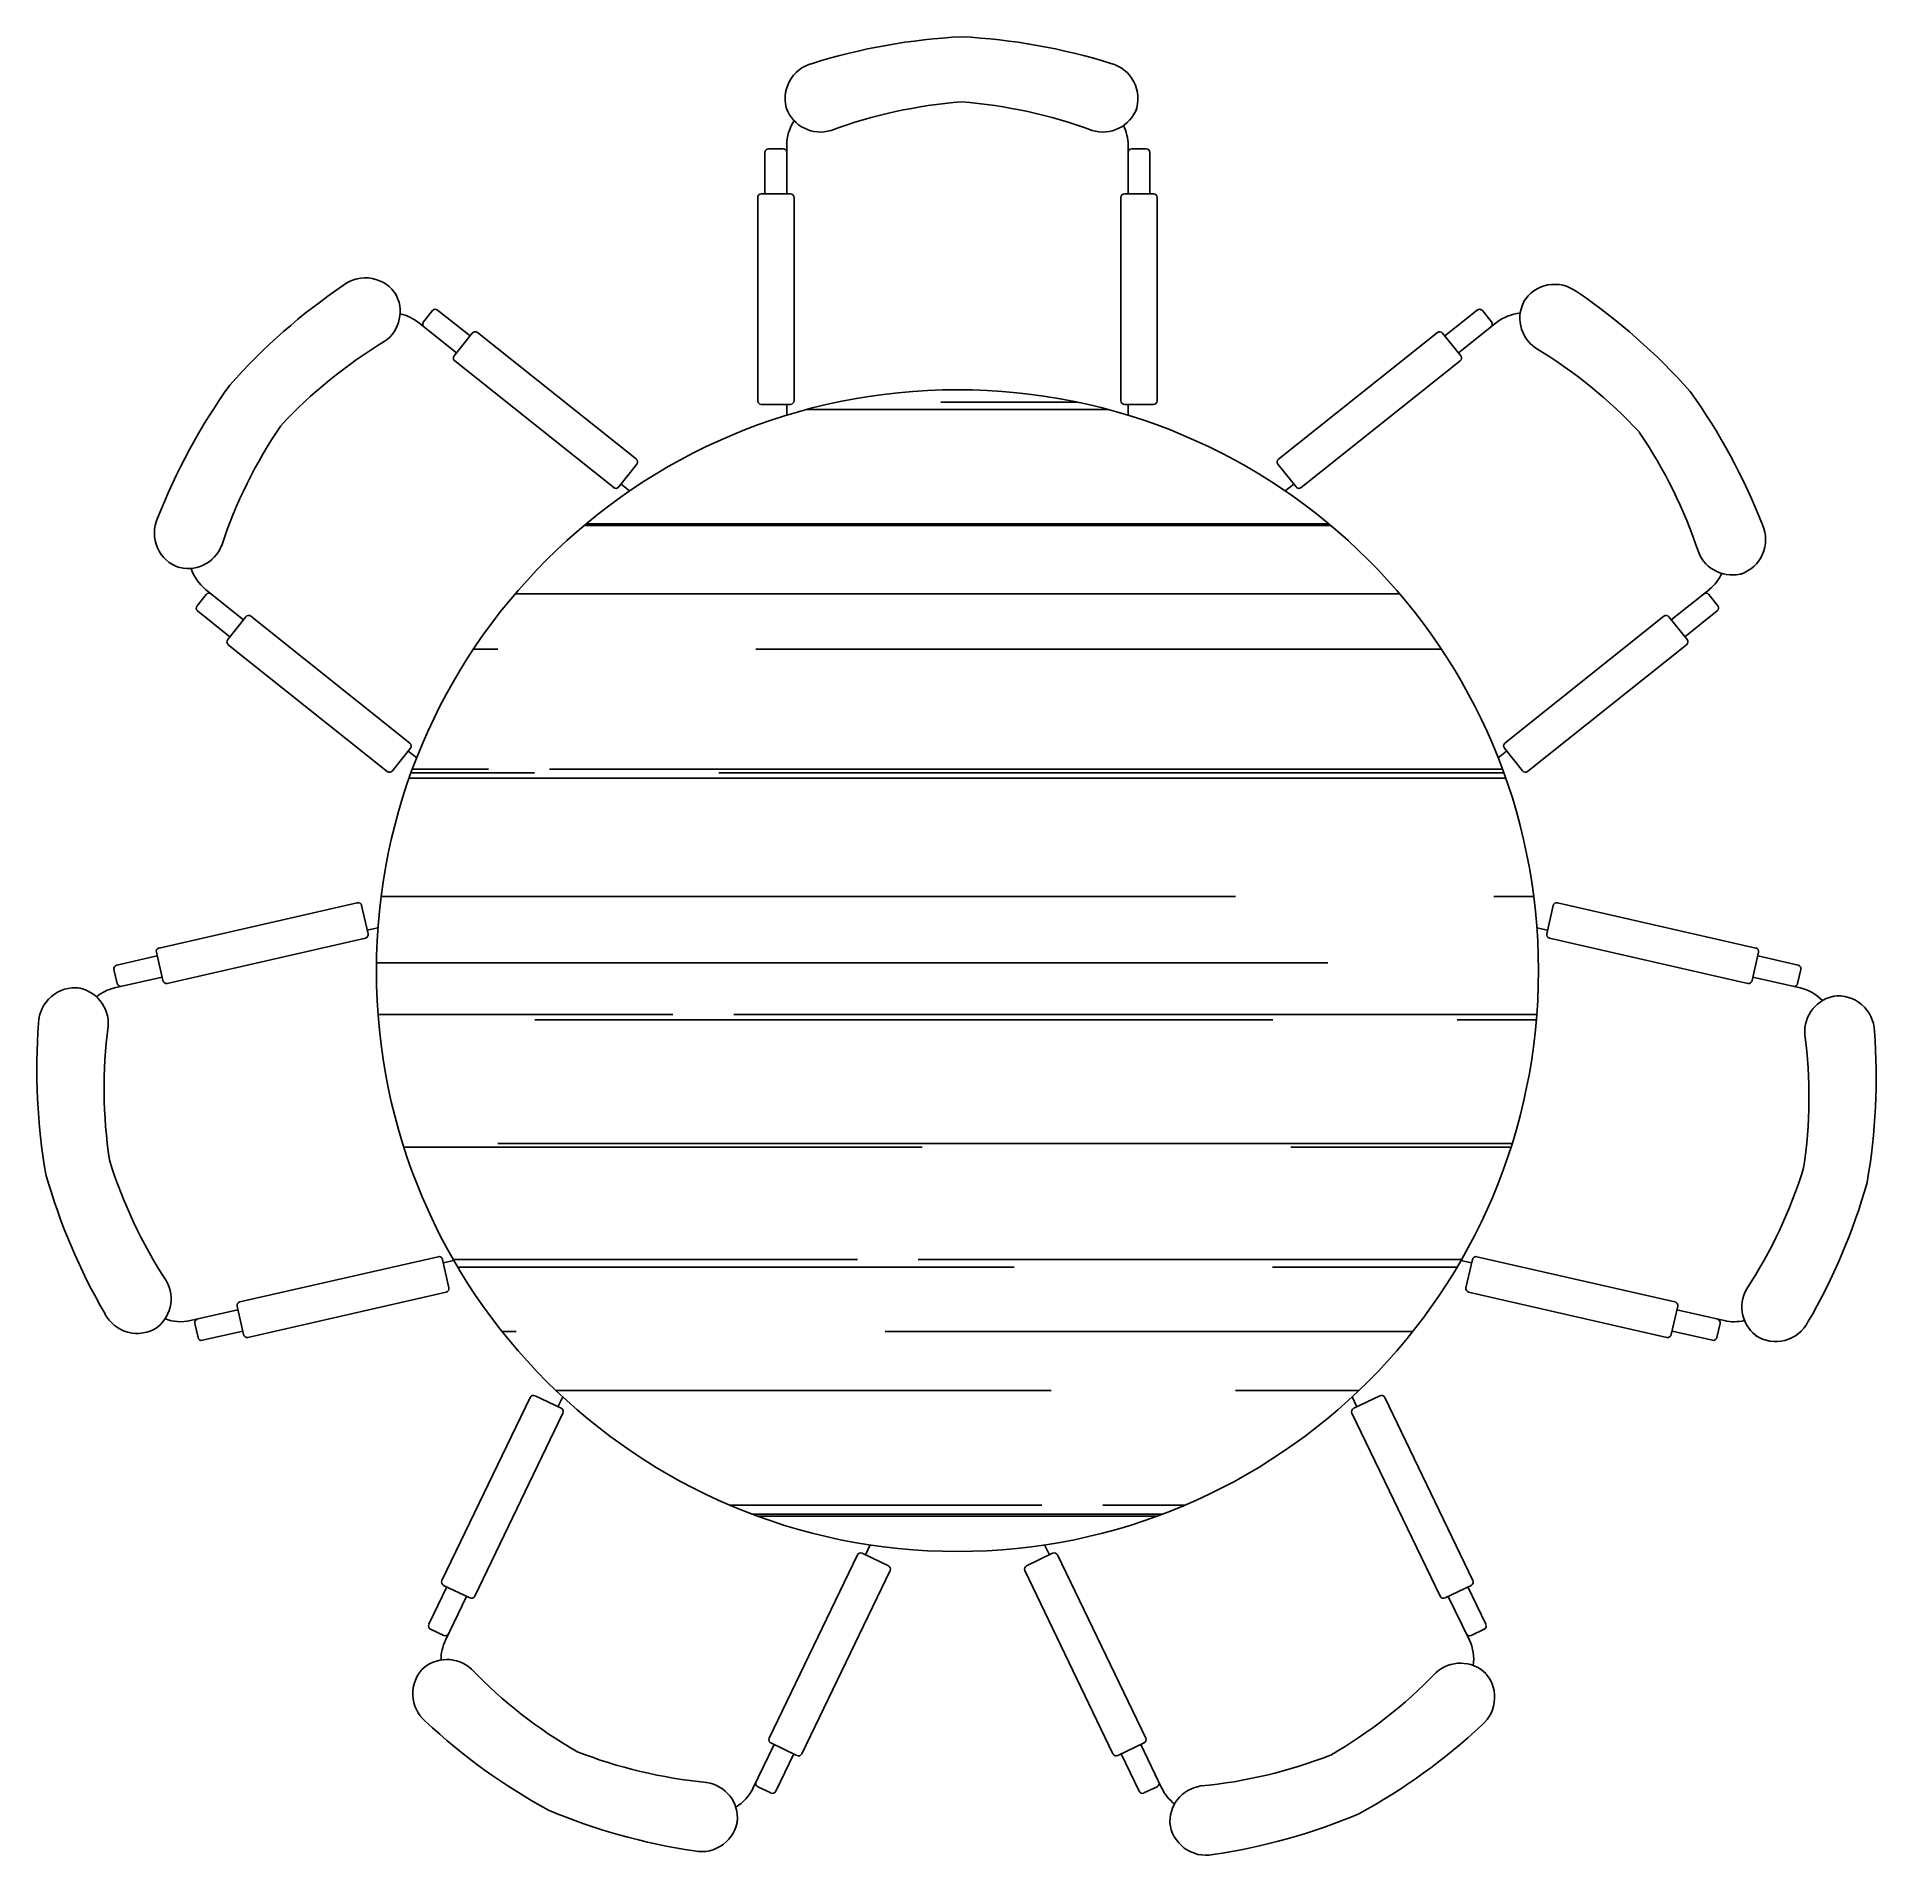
# Model space of a CAD drawing. Header units: millimetres. Extents: x -834.17 to -831.64, y 2611.67 to 2614.17.
import ezdxf

# ---------------------------------------------------------------- set-up
doc = ezdxf.new("R2010")
doc.units = ezdxf.units.MM
doc.header["$LTSCALE"] = 10
doc.layers.add('Móveis_mesas', color=2, linetype='Continuous')

msp = doc.modelspace()

# ---------------------------------------------------------------- hatches: boundary and pattern name
at = {"layer": 'Móveis_mesas'}
h = msp.add_hatch(dxfattribs=at)
h.set_pattern_fill('AR-RROOF', color=1, scale=0.01, style=0)
h.set_pattern_definition([(0, (-70.74727, 0), (0.5588, 0.254), [3.81, -0.508, 1.27, -0.254]), (0, (-70.40945, 0.127), (-0.254, 0.33782), [0.762, -0.08382, 1.524, -0.1905]), (0, (-70.62027, 0.2159), (1.3208, 0.17018), [2.032, -0.3556, 1.016, -0.254])])
h.paths.add_polyline_path([(-833.7012, 2612.8877, 1), (-832.1012, 2612.8877, 1)])

# ---------------------------------------------------------------- linework, layer by layer
for p, q in [((-832.6557, 2614.0713), (-832.6543, 2614.0752)), ((-833.1662, 2614.0145), (-833.1662, 2613.9574)), ((-833.1412, 2614.0195), (-833.1612, 2614.0195)), ((-833.1362, 2614.0244), (-833.1362, 2613.9574)), ((-832.6662, 2614.0244), (-832.6662, 2613.9574)), ((-832.6612, 2614.0195), (-832.6412, 2614.0195)), ((-832.6362, 2614.0145), (-832.6362, 2613.9574)), ((-833.1762, 2613.9524), (-833.1762, 2613.6725)), ((-833.1312, 2613.9574), (-833.1712, 2613.9574)), ((-833.1262, 2613.9524), (-833.1262, 2613.6725)), ((-832.6762, 2613.9524), (-832.6762, 2613.6725)), ((-832.6712, 2613.9574), (-832.6312, 2613.9574)), ((-832.6262, 2613.9524), (-832.6262, 2613.6725)), ((-833.6736, 2613.8176), (-833.6757, 2613.8211)), ((-833.617, 2613.7974), (-833.5723, 2613.7618)), ((-832.1854, 2613.7974), (-832.2301, 2613.7618)), ((-833.6434, 2613.7801), (-833.591, 2613.7384)), ((-833.6365, 2613.781), (-833.624, 2613.7966)), ((-832.159, 2613.7801), (-832.2114, 2613.7384)), ((-832.166, 2613.781), (-832.1784, 2613.7966)), ((-833.5941, 2613.7345), (-833.5692, 2613.7657)), ((-833.5622, 2613.7665), (-833.3433, 2613.592)), ((-832.2402, 2613.7665), (-832.4591, 2613.592)), ((-832.2083, 2613.7345), (-832.2332, 2613.7657)), ((-833.5934, 2613.7274), (-833.3745, 2613.5529)), ((-832.209, 2613.7274), (-832.4279, 2613.5529)), ((-833.1312, 2613.6675), (-833.1712, 2613.6675)), ((-833.1362, 2613.6675), (-833.1362, 2613.6524)), ((-832.6712, 2613.6675), (-832.6312, 2613.6675)), ((-832.6662, 2613.6675), (-832.6662, 2613.6524)), ((-833.3675, 2613.5537), (-833.3425, 2613.585)), ((-832.4349, 2613.5537), (-832.4599, 2613.585)), ((-833.3644, 2613.5576), (-833.3526, 2613.5482)), ((-832.438, 2613.5576), (-832.4499, 2613.5482)), ((-831.8227, 2613.4337), (-831.8188, 2613.435)), ((-833.9357, 2613.4057), (-833.9482, 2613.3901)), ((-833.9365, 2613.4127), (-833.8841, 2613.3709)), ((-831.8659, 2613.4127), (-831.9183, 2613.3709)), ((-831.8667, 2613.4057), (-831.8542, 2613.3901)), ((-833.9474, 2613.383), (-833.9028, 2613.3474)), ((-833.881, 2613.3748), (-833.9059, 2613.3435)), ((-833.8739, 2613.3756), (-833.6551, 2613.2011)), ((-831.9285, 2613.3756), (-832.1473, 2613.2011)), ((-831.9215, 2613.3748), (-831.8965, 2613.3435)), ((-831.855, 2613.383), (-831.8996, 2613.3474)), ((-833.9051, 2613.3365), (-833.6863, 2613.162)), ((-831.8973, 2613.3365), (-832.1162, 2613.162)), ((-833.6543, 2613.194), (-833.6792, 2613.1628)), ((-833.6574, 2613.1901), (-833.6456, 2613.1807)), ((-832.145, 2613.1901), (-832.1568, 2613.1807)), ((-832.1481, 2613.194), (-832.1232, 2613.1628)), ((-834.0004, 2612.9188), (-833.7275, 2612.9811)), ((-833.7126, 2612.9384), (-833.7215, 2612.9774)), ((-832.0898, 2612.9384), (-832.0809, 2612.9774)), ((-831.802, 2612.9188), (-832.0749, 2612.9811)), ((-833.7138, 2612.9432), (-833.699, 2612.9466)), ((-832.0887, 2612.9432), (-832.1034, 2612.9466)), ((-833.9953, 2612.8739), (-834.0042, 2612.9129)), ((-833.9893, 2612.8701), (-833.7164, 2612.9324)), ((-831.8131, 2612.8701), (-832.086, 2612.9324)), ((-831.8071, 2612.8739), (-831.7982, 2612.9129)), ((-834.058, 2612.8698), (-834.0625, 2612.8893)), ((-834.0587, 2612.8953), (-834.0031, 2612.908)), ((-831.7437, 2612.8953), (-831.7993, 2612.908)), ((-831.7444, 2612.8698), (-831.7399, 2612.8893)), ((-834.1098, 2612.8636), (-834.1139, 2612.8642)), ((-834.0617, 2612.8638), (-833.9964, 2612.8787)), ((-831.7407, 2612.8638), (-831.806, 2612.8787)), ((-833.8892, 2612.4314), (-833.6163, 2612.4937)), ((-833.6103, 2612.4899), (-833.6014, 2612.4509)), ((-833.6092, 2612.485), (-833.5944, 2612.4884)), ((-832.1932, 2612.485), (-832.208, 2612.4884)), ((-832.1921, 2612.4899), (-832.201, 2612.4509)), ((-831.9132, 2612.4314), (-832.1861, 2612.4937)), ((-833.878, 2612.3826), (-833.6051, 2612.4449)), ((-831.9244, 2612.3826), (-832.1973, 2612.4449)), ((-833.9571, 2612.4056), (-833.8918, 2612.4205)), ((-833.8929, 2612.4254), (-833.884, 2612.3864)), ((-831.9095, 2612.4254), (-831.9184, 2612.3864)), ((-831.8453, 2612.4056), (-831.9106, 2612.4205)), ((-833.9512, 2612.4018), (-833.9468, 2612.3823)), ((-833.9408, 2612.3786), (-833.8851, 2612.3913)), ((-831.8616, 2612.3786), (-831.9173, 2612.3913)), ((-831.8512, 2612.4018), (-831.8556, 2612.3823)), ((-831.8018, 2612.3849), (-831.7984, 2612.3827)), ((-833.6109, 2612.0477), (-833.4895, 2612.2999)), ((-833.5659, 2612.026), (-833.4444, 2612.2782)), ((-833.4468, 2612.2849), (-833.4828, 2612.3022)), ((-833.4513, 2612.287), (-833.4447, 2612.3006)), ((-832.2365, 2612.026), (-832.358, 2612.2782)), ((-832.3511, 2612.287), (-832.3577, 2612.3006)), ((-832.3556, 2612.2849), (-832.3196, 2612.3022)), ((-832.1915, 2612.0477), (-832.3129, 2612.2999)), ((-833.1605, 2611.8308), (-833.039, 2612.0829)), ((-833.0323, 2612.0853), (-832.9963, 2612.0679)), ((-833.0278, 2612.0831), (-833.0213, 2612.0967)), ((-832.7701, 2612.0853), (-832.8061, 2612.0679)), ((-832.7746, 2612.0831), (-832.7811, 2612.0967)), ((-832.642, 2611.8308), (-832.7634, 2612.0829)), ((-833.1154, 2611.8091), (-832.994, 2612.0613)), ((-832.687, 2611.8091), (-832.8085, 2612.0613)), ((-833.6289, 2611.9874), (-833.6041, 2612.0388)), ((-833.5726, 2612.0237), (-833.6086, 2612.041)), ((-833.6061, 2611.9655), (-833.5771, 2612.0258)), ((-832.2298, 2612.0237), (-832.1938, 2612.041)), ((-832.1963, 2611.9655), (-832.2253, 2612.0258)), ((-832.1735, 2611.9874), (-832.1983, 2612.0388)), ((-833.6085, 2611.9721), (-833.6265, 2611.9807)), ((-832.1939, 2611.9721), (-832.1759, 2611.9807)), ((-833.636, 2611.9277), (-833.6389, 2611.9249)), ((-833.1827, 2611.7615), (-833.1536, 2611.8219)), ((-833.1581, 2611.8241), (-833.1221, 2611.8067)), ((-832.6443, 2611.8241), (-832.6803, 2611.8067)), ((-832.6197, 2611.7615), (-832.6488, 2611.8219)), ((-833.1514, 2611.7575), (-833.1266, 2611.8089)), ((-832.6511, 2611.7575), (-832.6758, 2611.8089)), ((-833.176, 2611.7638), (-833.158, 2611.7551)), ((-832.6264, 2611.7638), (-832.6444, 2611.7551)), ((-832.6088, 2611.7147), (-832.6084, 2611.7106))]:
    msp.add_line(p, q, dxfattribs=at)
at = {"layer": 'Móveis_mesas', "color": 3}
msp.add_circle((-832.9012, 2612.8877), 0.8, dxfattribs=at)
at = {"layer": 'Móveis_mesas'}
for centre, radius, start, end in [((-832.8534, 2613.3439), 0.8309, 92.8995, 107.3221), ((-832.9375, 2613.3439), 0.8309, 72.6779, 87.1005), ((-833.0884, 2614.0887), 0.05, 104.4541, 200.2794), ((-832.7026, 2614.0887), 0.05, 339.7206, 75.5459), ((-832.8452, 2613.4238), 0.6621, 94.3515, 110.3082), ((-832.9457, 2613.4238), 0.6621, 69.6918, 85.6485), ((-833.0898, 2614.0925), 0.05, 200.2794, 287.1624), ((-833.0762, 2614.0244), 0.06, 145.9655, 180), ((-832.7012, 2614.0925), 0.05, 252.8376, 339.7206), ((-832.7262, 2614.0244), 0.06, 0, 26.8035), ((-833.1612, 2614.0145), 0.005, 90, 180), ((-833.1412, 2614.0145), 0.005, 0, 90), ((-832.6612, 2614.0145), 0.005, 90, 180), ((-832.6412, 2614.0145), 0.005, 0, 90), ((-833.1712, 2613.9524), 0.005, 90, 180), ((-833.1312, 2613.9524), 0.005, 0, 90), ((-832.6712, 2613.9524), 0.005, 90, 180), ((-832.6312, 2613.9524), 0.005, 0, 90), ((-833.2805, 2613.1437), 0.8309, 124.1065, 138.529), ((-833.7164, 2613.7918), 0.05, 31.1492, 126.9744), ((-832.0789, 2613.7828), 0.05, 53.0256, 148.8508), ((-832.5147, 2613.1348), 0.8309, 41.471, 55.8935), ((-833.7185, 2613.7953), 0.05, 304.2662, 31.1492), ((-833.6201, 2613.7935), 0.005, 51.4286, 141.4286), ((-832.1823, 2613.7935), 0.005, 38.5714, 128.5714), ((-832.0768, 2613.7863), 0.05, 148.8508, 235.7338), ((-833.6808, 2613.7332), 0.06, 51.4286, 78.232), ((-833.6325, 2613.7779), 0.005, 141.4286, 231.4286), ((-832.1699, 2613.7779), 0.005, 308.5714, 38.5714), ((-832.1216, 2613.7332), 0.06, 94.537, 128.5714), ((-833.3481, 2613.1872), 0.6621, 121.1204, 137.0771), ((-833.5653, 2613.7626), 0.005, 51.4286, 141.4286), ((-832.2371, 2613.7626), 0.005, 38.5714, 128.5714), ((-833.5902, 2613.7313), 0.005, 141.4286, 231.4286), ((-832.2122, 2613.7313), 0.005, 308.5714, 38.5714), ((-832.4471, 2613.1782), 0.6621, 42.9229, 58.8796), ((-833.2281, 2613.2094), 0.8309, 144.3281, 158.7506), ((-833.1712, 2613.6725), 0.005, 180, 270), ((-833.1312, 2613.6725), 0.005, 270, 0), ((-832.6712, 2613.6725), 0.005, 180, 270), ((-832.6312, 2613.6725), 0.005, 270, 0), ((-832.5672, 2613.2005), 0.8309, 21.2494, 35.6719), ((-833.2855, 2613.2657), 0.6621, 145.7801, 161.7367), ((-832.5098, 2613.2568), 0.6621, 18.2633, 34.2199), ((-833.3465, 2613.5881), 0.005, 321.4286, 51.4286), ((-832.456, 2613.5881), 0.005, 128.5714, 218.5714), ((-833.3714, 2613.5568), 0.005, 231.4286, 321.4286), ((-832.431, 2613.5568), 0.005, 218.5714, 308.5714), ((-833.9569, 2613.4902), 0.05, 155.8827, 251.7079), ((-831.8384, 2613.4812), 0.05, 288.2921, 24.1173), ((-833.9608, 2613.4914), 0.05, 251.7079, 338.591), ((-831.8345, 2613.4825), 0.05, 201.409, 288.2921), ((-833.899, 2613.4596), 0.06, 197.3941, 231.4286), ((-831.9034, 2613.4596), 0.06, 308.5714, 335.3749), ((-833.9318, 2613.4026), 0.005, 51.4286, 141.4286), ((-831.8706, 2613.4026), 0.005, 38.5714, 128.5714), ((-833.9443, 2613.3869), 0.005, 141.4286, 231.4286), ((-833.877, 2613.3717), 0.005, 51.4286, 141.4286), ((-831.9254, 2613.3717), 0.005, 38.5714, 128.5714), ((-831.8581, 2613.3869), 0.005, 308.5714, 38.5714), ((-833.902, 2613.3404), 0.005, 141.4286, 231.4286), ((-831.9004, 2613.3404), 0.005, 308.5714, 38.5714), ((-833.6582, 2613.1972), 0.005, 321.4286, 51.4286), ((-832.1442, 2613.1972), 0.005, 128.5714, 218.5714), ((-833.6831, 2613.1659), 0.005, 231.4286, 321.4286), ((-832.1193, 2613.1659), 0.005, 218.5714, 308.5714), ((-833.7264, 2612.9763), 0.005, 12.8571, 102.8571), ((-832.076, 2612.9763), 0.005, 77.1429, 167.1429), ((-833.7175, 2612.9373), 0.005, 282.8571, 12.8571), ((-832.0849, 2612.9373), 0.005, 167.1429, 257.1429), ((-833.9993, 2612.914), 0.005, 102.8571, 192.8571), ((-831.8031, 2612.914), 0.005, 347.1429, 77.1429), ((-834.0576, 2612.8904), 0.005, 102.8571, 192.8571), ((-831.7448, 2612.8904), 0.005, 347.1429, 77.1429), ((-834.1163, 2612.814), 0.05, 82.5778, 178.403), ((-834.1204, 2612.8146), 0.05, 355.6948, 82.5778), ((-834.0484, 2612.8053), 0.06, 102.8571, 129.6606), ((-834.0532, 2612.8709), 0.005, 192.8571, 282.8571), ((-833.9904, 2612.875), 0.005, 192.8571, 282.8571), ((-831.812, 2612.875), 0.005, 257.1429, 347.1429), ((-831.7492, 2612.8709), 0.005, 257.1429, 347.1429), ((-831.754, 2612.8053), 0.06, 43.1084, 77.1429), ((-831.6846, 2612.8034), 0.05, 97.4222, 184.3052), ((-831.6887, 2612.8029), 0.05, 1.597, 97.4222), ((-833.3379, 2612.7508), 0.8309, 175.5351, 189.9576), ((-833.414, 2612.725), 0.6621, 172.549, 188.5056), ((-832.3909, 2612.7138), 0.6621, 351.4944, 7.451), ((-832.4671, 2612.7396), 0.8309, 350.0424, 4.4649), ((-833.3566, 2612.8327), 0.8309, 195.7567, 210.1792), ((-833.4364, 2612.8229), 0.6621, 197.2086, 213.1653), ((-832.3686, 2612.8117), 0.6621, 326.8347, 342.7914), ((-832.4484, 2612.8215), 0.8309, 329.8208, 344.2433), ((-833.6152, 2612.4888), 0.005, 12.8571, 102.8571), ((-832.1872, 2612.4888), 0.005, 77.1429, 167.1429), ((-834.0339, 2612.4357), 0.05, 303.1365, 30.0195), ((-833.8881, 2612.4265), 0.005, 102.8571, 192.8571), ((-833.6063, 2612.4498), 0.005, 282.8571, 12.8571), ((-832.1961, 2612.4498), 0.005, 167.1429, 257.1429), ((-831.9143, 2612.4265), 0.005, 347.1429, 77.1429), ((-831.7711, 2612.4245), 0.05, 149.9805, 236.8635), ((-834.0305, 2612.438), 0.05, 207.3113, 303.1365), ((-833.9705, 2612.4641), 0.06, 248.8227, 282.8571), ((-833.9464, 2612.4029), 0.005, 102.8571, 192.8571), ((-831.856, 2612.4029), 0.005, 347.1429, 77.1429), ((-831.8319, 2612.4641), 0.06, 257.1429, 283.9463), ((-833.9419, 2612.3834), 0.005, 192.8571, 282.8571), ((-833.8792, 2612.3875), 0.005, 192.8571, 282.8571), ((-831.9232, 2612.3875), 0.005, 257.1429, 347.1429), ((-831.8605, 2612.3834), 0.005, 257.1429, 347.1429), ((-831.7745, 2612.4268), 0.05, 236.8635, 332.6887), ((-833.485, 2612.2977), 0.005, 64.2857, 154.2857), ((-832.3174, 2612.2977), 0.005, 25.7143, 115.7143), ((-833.4489, 2612.2804), 0.005, 334.2857, 64.2857), ((-832.3535, 2612.2804), 0.005, 115.7143, 205.7143), ((-833.0345, 2612.0808), 0.005, 64.2857, 154.2857), ((-832.7679, 2612.0808), 0.005, 25.7143, 115.7143), ((-832.9985, 2612.0634), 0.005, 334.2857, 64.2857), ((-832.8039, 2612.0634), 0.005, 115.7143, 205.7143), ((-833.6064, 2612.0455), 0.005, 154.2857, 244.2857), ((-833.5704, 2612.0282), 0.005, 244.2857, 334.2857), ((-832.232, 2612.0282), 0.005, 205.7143, 295.7143), ((-832.196, 2612.0455), 0.005, 295.7143, 25.7143), ((-833.6244, 2611.9852), 0.005, 154.2857, 244.2857), ((-833.6063, 2611.9766), 0.005, 244.2857, 334.2857), ((-832.1961, 2611.9766), 0.005, 205.7143, 295.7143), ((-832.178, 2611.9852), 0.005, 295.7143, 25.7143), ((-833.5521, 2611.9394), 0.06, 154.2857, 181.0892), ((-832.2503, 2611.9394), 0.06, 351.6798, 25.7143), ((-833.6012, 2611.8918), 0.05, 134.0063, 229.8316), ((-833.6042, 2611.8889), 0.05, 47.1233, 134.0063), ((-833.0937, 2612.3853), 0.6621, 223.9775, 239.9342), ((-832.2085, 2611.8839), 0.05, 45.9937, 132.8767), ((-832.2115, 2611.8868), 0.05, 310.1684, 45.9937), ((-832.719, 2612.3803), 0.6621, 300.0658, 316.0225), ((-833.0664, 2612.4609), 0.8309, 226.9636, 241.3862), ((-832.7463, 2612.4559), 0.8309, 298.6138, 313.0364), ((-833.1559, 2611.8286), 0.005, 154.2857, 244.2857), ((-832.6465, 2611.8286), 0.005, 295.7143, 25.7143), ((-833.1843, 2612.4289), 0.6621, 248.6372, 264.5939), ((-833.1199, 2611.8112), 0.005, 244.2857, 334.2857), ((-832.6825, 2611.8112), 0.005, 205.7143, 295.7143), ((-832.6285, 2612.4239), 0.6621, 275.4061, 291.3628), ((-833.2541, 2611.7203), 0.05, 354.5651, 81.4481), ((-833.2367, 2611.7876), 0.06, 300.2513, 334.2857), ((-833.1739, 2611.7683), 0.005, 154.2857, 244.2857), ((-833.1559, 2611.7596), 0.005, 244.2857, 334.2857), ((-832.6465, 2611.7596), 0.005, 205.7143, 295.7143), ((-832.6285, 2611.7683), 0.005, 295.7143, 25.7143), ((-832.5657, 2611.7876), 0.06, 205.7143, 232.5178), ((-832.5587, 2611.7153), 0.05, 98.5519, 185.4349), ((-833.1422, 2612.4974), 0.8309, 247.1853, 261.6078), ((-832.6706, 2612.4924), 0.8309, 278.3922, 292.8147), ((-833.2537, 2611.7244), 0.05, 258.7399, 354.5651), ((-832.559, 2611.7194), 0.05, 185.4349, 281.2601)]:
    msp.add_arc(centre, radius, start, end, dxfattribs=at)

doc.saveas('drawing.dxf')
